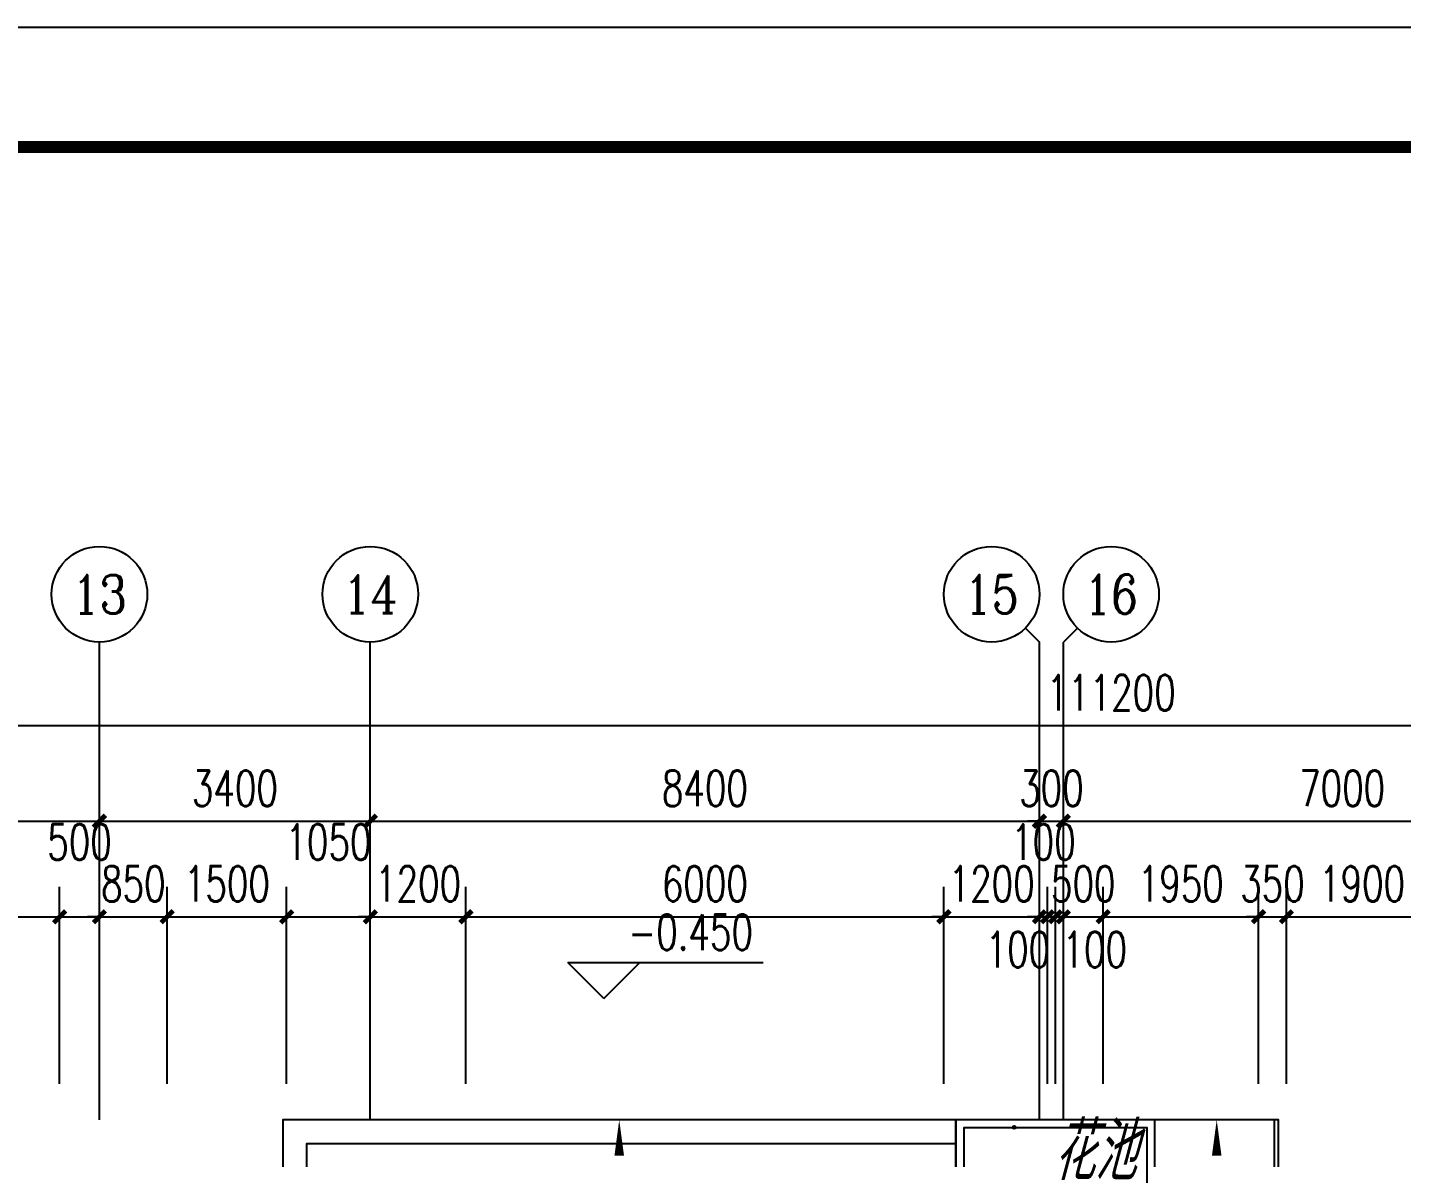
# Model space of a CAD drawing. Extents: x 1333527 to 1855755, y 1020844 to 1581249.
# Drawn here: x 1401270 to 1418519, y 1267898 to 1282088 of the extents above; entities that cross this region are included whole.
import ezdxf
from ezdxf.enums import TextEntityAlignment as Align

# ---------------------------------------------------------------- set-up
doc = ezdxf.new("R2010")
doc.units = 0
doc.header["$LTSCALE"] = 1000
doc.header["$PDSIZE"] = 5
doc.layers.add('1-建筑底图', color=8, linetype='Continuous', plot=False)
for name, color, linetype in [('AXIS_TEXT', 7, 'Continuous'), ('BTTK', 7, 'Continuous'), ('PUB_TITLE', 7, 'Continuous')]:
    doc.layers.add(name, color=color, linetype=linetype)
doc.styles.add('_TCH_AXIS', font='COMPLEX', dxfattribs={"bigfont": 'GBCBIG'})
doc.styles.add('_TCH_DIM', font='SIMPLEX', dxfattribs={"bigfont": 'GBCBIG'})
doc.styles.add('_TCH_DIM_T3', font='SIMPLEX', dxfattribs={"width": 0.705882, "bigfont": 'GBCBIG'})
doc.styles.add('COMPLEX', font='COMPLEX')
doc.styles.add('HZ(TK)', font='geniso.shx', dxfattribs={"width": 0.9, "bigfont": 'hztxt.shx'})
doc.styles.get("Standard").update_dxf_attribs({"font": 'gbeitc.shx', "bigfont": 'gbcbig.shx'})
doc.dimstyles.new('_TCH_ARCH&&150', dxfattribs={"dimtxt": 446.25, "dimasz": 150, "dimexe": 375, "dimexo": 450, "dimgap": 189.375, "dimtad": 1, "dimdec": 0, "dimzin": 0, "dimdsep": 46, "dimtxsty": '_TCH_DIM_T3', "dimblk": 'ARCHTICK', "dimcen": 0.09, "dimclrt": 7, "dimazin": 2, "dimtfac": 1, "dimtdec": 0, "dimtix": 1, "dimtmove": 2, "dimatfit": 3, "dimfxl": 1, "dimtolj": 1, "dimtzin": 0, "dimarcsym": 0})

# ---------------------------------------------------------------- blocks, each defined once
blk = doc.blocks.new('vhtemplate_2020年新竖式图框_A0')
at = {"layer": 'PUB_TITLE', "color": 7}
blk.add_lwpolyline([(0, 0), (1189, 0), (1189, 841), (0, 841)], close=True, dxfattribs=at)
at = {"layer": 'PUB_TITLE', "const_width": 1}
blk.add_lwpolyline([(25, 10), (1179, 10), (1179, 831), (25, 831)], close=True, dxfattribs=at)
at = {"layer": 'BTTK', "color": 4, "style": 'HZ(TK)', "width": 0.9}
for tag, p in [('合作单位', (1144, 743.5)), ('建设单位', (1144, 209.5)), ('工程名称', (1144, 176.5)), ('子项名称', (1154, 160)), ('图纸名称', (1144, 141))]:
    blk.add_attdef(tag, text='', height=3.5, dxfattribs=at).set_placement(p, align=Align.MIDDLE_CENTER)
for tag, p in [('注册证书号', (1156.5, 309.01)), ('注册印章号', (1156.5, 301.01)), ('设计号', (1154, 193)), ('图别', (1137.75, 34)), ('图号', (1170.25, 34)), ('版本号', (1137.75, 26)), ('日期', (1170.25, 26))]:
    blk.add_attdef(tag, text='', height=3.5, dxfattribs=at).set_placement(p, align=Align.MIDDLE)
blk = doc.blocks.new('_AXISO')
blk.add_circle((0, 0), 0.5)
at = {"layer": 'AXIS_TEXT', "style": 'COMPLEX', "width": 1.041667}
blk.add_attdef('A', text='', height=0.56, dxfattribs=at).set_placement((-0.25, -0.28), (0.25, -0.28), align=Align.FIT)
blk = doc.blocks.new('_ArchTick')
at = {"color": 0, "linetype": 'ByBlock', "const_width": 0.4}
blk.add_lwpolyline([(-0.5, -0.5), (0.5, 0.5)], dxfattribs=at)
blk = doc.blocks.new('*D345')
at = {"layer": '1-建筑底图', "color": 0, "lineweight": -2, "transparency": 16777216}
for p, q in [((40200, 91950), (40200, 94425)), ((42800, 91950), (42800, 94425)), ((40200, 94050), (42800, 94050))]:
    blk.add_line(p, q, dxfattribs=at)
at = {"layer": 'Defpoints', "color": 0}
for p in [(42800, 94050), (40200, 91500), (42800, 91500)]:
    blk.add_point(p, dxfattribs=at)
at = {"layer": '1-建筑底图', "color": 0, "lineweight": -2, "transparency": 16777216, "xscale": 150, "yscale": 150, "zscale": 150, "rotation": 180}
blk.add_blockref('_ArchTick', (40200, 94050), dxfattribs=at)
at = {"layer": '1-建筑底图', "color": 0, "lineweight": -2, "transparency": 16777216, "xscale": 150, "yscale": 150, "zscale": 150}
blk.add_blockref('_ArchTick', (42800, 94050), dxfattribs=at)
at = {"layer": '1-建筑底图', "color": 7, "transparency": 16777216, "insert": (41500, 94463), "char_height": 446.2, "attachment_point": 5, "style": '_TCH_DIM_T3'}
blk.add_mtext('\\A1;2600', dxfattribs=at)
blk = doc.blocks.new('*D346')
at = {"layer": '1-建筑底图', "color": 0, "lineweight": -2, "transparency": 16777216}
for p, q in [((42800, 91950), (42800, 94425)), ((43300, 91950), (43300, 94425)), ((42800, 94050), (43300, 94050))]:
    blk.add_line(p, q, dxfattribs=at)
at = {"layer": 'Defpoints', "color": 0}
for p in [(43300, 94050), (42800, 91500), (43300, 91500)]:
    blk.add_point(p, dxfattribs=at)
at = {"layer": '1-建筑底图', "color": 0, "lineweight": -2, "transparency": 16777216, "xscale": 150, "yscale": 150, "zscale": 150, "rotation": 180}
blk.add_blockref('_ArchTick', (42800, 94050), dxfattribs=at)
at = {"layer": '1-建筑底图', "color": 0, "lineweight": -2, "transparency": 16777216, "xscale": 150, "yscale": 150, "zscale": 150}
blk.add_blockref('_ArchTick', (43300, 94050), dxfattribs=at)
at = {"layer": '1-建筑底图', "color": 7, "transparency": 16777216, "insert": (43050, 94988), "char_height": 446.2, "attachment_point": 5, "style": '_TCH_DIM_T3'}
blk.add_mtext('\\A1;500', dxfattribs=at)
blk = doc.blocks.new('*D347')
at = {"layer": '1-建筑底图', "color": 0, "lineweight": -2, "transparency": 16777216}
for p, q in [((43300, 91950), (43300, 94425)), ((44150, 91950), (44150, 94425)), ((43300, 94050), (43150, 94050)), ((43300, 94050), (44150, 94050)), ((44150, 94050), (44300, 94050))]:
    blk.add_line(p, q, dxfattribs=at)
at = {"layer": 'Defpoints', "color": 0}
for p in [(44150, 94050), (43300, 91500), (44150, 91500)]:
    blk.add_point(p, dxfattribs=at)
at = {"layer": '1-建筑底图', "color": 0, "lineweight": -2, "transparency": 16777216, "xscale": 150, "yscale": 150, "zscale": 150}
blk.add_blockref('_ArchTick', (43300, 94050), dxfattribs=at)
at = {"layer": '1-建筑底图', "color": 0, "lineweight": -2, "transparency": 16777216, "xscale": 150, "yscale": 150, "zscale": 150, "rotation": 180}
blk.add_blockref('_ArchTick', (44150, 94050), dxfattribs=at)
at = {"layer": '1-建筑底图', "color": 7, "transparency": 16777216, "insert": (43725, 94463), "char_height": 446.2, "attachment_point": 5, "style": '_TCH_DIM_T3'}
blk.add_mtext('\\A1;850', dxfattribs=at)
blk = doc.blocks.new('*D348')
at = {"layer": '1-建筑底图', "color": 0, "lineweight": -2, "transparency": 16777216}
for p, q in [((44150, 91950), (44150, 94425)), ((45650, 91950), (45650, 94425)), ((44150, 94050), (45650, 94050))]:
    blk.add_line(p, q, dxfattribs=at)
at = {"layer": 'Defpoints', "color": 0}
for p in [(45650, 94050), (44150, 91500), (45650, 91500)]:
    blk.add_point(p, dxfattribs=at)
at = {"layer": '1-建筑底图', "color": 0, "lineweight": -2, "transparency": 16777216, "xscale": 150, "yscale": 150, "zscale": 150, "rotation": 180}
blk.add_blockref('_ArchTick', (44150, 94050), dxfattribs=at)
at = {"layer": '1-建筑底图', "color": 0, "lineweight": -2, "transparency": 16777216, "xscale": 150, "yscale": 150, "zscale": 150}
blk.add_blockref('_ArchTick', (45650, 94050), dxfattribs=at)
at = {"layer": '1-建筑底图', "color": 7, "transparency": 16777216, "insert": (44900, 94463), "char_height": 446.2, "attachment_point": 5, "style": '_TCH_DIM_T3'}
blk.add_mtext('\\A1;1500', dxfattribs=at)
blk = doc.blocks.new('*D349')
at = {"layer": '1-建筑底图', "color": 0, "lineweight": -2, "transparency": 16777216}
for p, q in [((45650, 91950), (45650, 94425)), ((46700, 91950), (46700, 94425)), ((45650, 94050), (46700, 94050))]:
    blk.add_line(p, q, dxfattribs=at)
at = {"layer": 'Defpoints', "color": 0}
for p in [(46700, 94050), (45650, 91500), (46700, 91500)]:
    blk.add_point(p, dxfattribs=at)
at = {"layer": '1-建筑底图', "color": 0, "lineweight": -2, "transparency": 16777216, "xscale": 150, "yscale": 150, "zscale": 150, "rotation": 180}
blk.add_blockref('_ArchTick', (45650, 94050), dxfattribs=at)
at = {"layer": '1-建筑底图', "color": 0, "lineweight": -2, "transparency": 16777216, "xscale": 150, "yscale": 150, "zscale": 150}
blk.add_blockref('_ArchTick', (46700, 94050), dxfattribs=at)
at = {"layer": '1-建筑底图', "color": 7, "transparency": 16777216, "insert": (46175, 94988), "char_height": 446.2, "attachment_point": 5, "style": '_TCH_DIM_T3'}
blk.add_mtext('\\A1;1050', dxfattribs=at)
blk = doc.blocks.new('*D350')
at = {"layer": '1-建筑底图', "color": 0, "lineweight": -2, "transparency": 16777216}
for p, q in [((46700, 91950), (46700, 94425)), ((47900, 91950), (47900, 94425)), ((46700, 94050), (46550, 94050)), ((46700, 94050), (47900, 94050)), ((47900, 94050), (48050, 94050))]:
    blk.add_line(p, q, dxfattribs=at)
at = {"layer": 'Defpoints', "color": 0}
for p in [(47900, 94050), (46700, 91500), (47900, 91500)]:
    blk.add_point(p, dxfattribs=at)
at = {"layer": '1-建筑底图', "color": 0, "lineweight": -2, "transparency": 16777216, "xscale": 150, "yscale": 150, "zscale": 150}
blk.add_blockref('_ArchTick', (46700, 94050), dxfattribs=at)
at = {"layer": '1-建筑底图', "color": 0, "lineweight": -2, "transparency": 16777216, "xscale": 150, "yscale": 150, "zscale": 150, "rotation": 180}
blk.add_blockref('_ArchTick', (47900, 94050), dxfattribs=at)
at = {"layer": '1-建筑底图', "color": 7, "transparency": 16777216, "insert": (47300, 94463), "char_height": 446.2, "attachment_point": 5, "style": '_TCH_DIM_T3'}
blk.add_mtext('\\A1;1200', dxfattribs=at)
blk = doc.blocks.new('*D351')
at = {"layer": '1-建筑底图', "color": 0, "lineweight": -2, "transparency": 16777216}
for p, q in [((47900, 91950), (47900, 94425)), ((53900, 91950), (53900, 94425)), ((47900, 94050), (53900, 94050))]:
    blk.add_line(p, q, dxfattribs=at)
at = {"layer": 'Defpoints', "color": 0}
for p in [(53900, 94050), (47900, 91500), (53900, 91500)]:
    blk.add_point(p, dxfattribs=at)
at = {"layer": '1-建筑底图', "color": 0, "lineweight": -2, "transparency": 16777216, "xscale": 150, "yscale": 150, "zscale": 150, "rotation": 180}
blk.add_blockref('_ArchTick', (47900, 94050), dxfattribs=at)
at = {"layer": '1-建筑底图', "color": 0, "lineweight": -2, "transparency": 16777216, "xscale": 150, "yscale": 150, "zscale": 150}
blk.add_blockref('_ArchTick', (53900, 94050), dxfattribs=at)
at = {"layer": '1-建筑底图', "color": 7, "transparency": 16777216, "insert": (50900, 94463), "char_height": 446.2, "attachment_point": 5, "style": '_TCH_DIM_T3'}
blk.add_mtext('\\A1;6000', dxfattribs=at)
blk = doc.blocks.new('*D352')
at = {"layer": '1-建筑底图', "color": 0, "lineweight": -2, "transparency": 16777216}
for p, q in [((53900, 91950), (53900, 94425)), ((55100, 91950), (55100, 94425)), ((53900, 94050), (53750, 94050)), ((53900, 94050), (55100, 94050)), ((55100, 94050), (55250, 94050))]:
    blk.add_line(p, q, dxfattribs=at)
at = {"layer": 'Defpoints', "color": 0}
for p in [(55100, 94050), (53900, 91500), (55100, 91500)]:
    blk.add_point(p, dxfattribs=at)
at = {"layer": '1-建筑底图', "color": 0, "lineweight": -2, "transparency": 16777216, "xscale": 150, "yscale": 150, "zscale": 150}
blk.add_blockref('_ArchTick', (53900, 94050), dxfattribs=at)
at = {"layer": '1-建筑底图', "color": 0, "lineweight": -2, "transparency": 16777216, "xscale": 150, "yscale": 150, "zscale": 150, "rotation": 180}
blk.add_blockref('_ArchTick', (55100, 94050), dxfattribs=at)
at = {"layer": '1-建筑底图', "color": 7, "transparency": 16777216, "insert": (54500, 94463), "char_height": 446.2, "attachment_point": 5, "style": '_TCH_DIM_T3'}
blk.add_mtext('\\A1;1200', dxfattribs=at)
blk = doc.blocks.new('*D353')
at = {"layer": '1-建筑底图', "color": 0, "lineweight": -2, "transparency": 16777216}
for p, q in [((55100, 91950), (55100, 94425)), ((55200, 91950), (55200, 94425)), ((55100, 94050), (54950, 94050)), ((55100, 94050), (55200, 94050)), ((55200, 94050), (55350, 94050))]:
    blk.add_line(p, q, dxfattribs=at)
at = {"layer": 'Defpoints', "color": 0}
for p in [(55200, 94050), (55100, 91500), (55200, 91500)]:
    blk.add_point(p, dxfattribs=at)
at = {"layer": '1-建筑底图', "color": 0, "lineweight": -2, "transparency": 16777216, "xscale": 150, "yscale": 150, "zscale": 150}
blk.add_blockref('_ArchTick', (55100, 94050), dxfattribs=at)
at = {"layer": '1-建筑底图', "color": 0, "lineweight": -2, "transparency": 16777216, "xscale": 150, "yscale": 150, "zscale": 150, "rotation": 180}
blk.add_blockref('_ArchTick', (55200, 94050), dxfattribs=at)
at = {"layer": '1-建筑底图', "color": 7, "transparency": 16777216, "insert": (55150, 94988), "char_height": 446.2, "attachment_point": 5, "style": '_TCH_DIM_T3'}
blk.add_mtext('\\A1;100', dxfattribs=at)
blk = doc.blocks.new('*D354')
at = {"layer": '1-建筑底图', "color": 0, "lineweight": -2, "transparency": 16777216}
for p, q in [((55200, 91950), (55200, 94425)), ((55300, 91950), (55300, 94425)), ((55200, 94050), (55050, 94050)), ((55200, 94050), (55300, 94050)), ((55300, 94050), (55450, 94050))]:
    blk.add_line(p, q, dxfattribs=at)
at = {"layer": 'Defpoints', "color": 0}
for p in [(55300, 94050), (55200, 91500), (55300, 91500)]:
    blk.add_point(p, dxfattribs=at)
at = {"layer": '1-建筑底图', "color": 0, "lineweight": -2, "transparency": 16777216, "xscale": 150, "yscale": 150, "zscale": 150}
blk.add_blockref('_ArchTick', (55200, 94050), dxfattribs=at)
at = {"layer": '1-建筑底图', "color": 0, "lineweight": -2, "transparency": 16777216, "xscale": 150, "yscale": 150, "zscale": 150, "rotation": 180}
blk.add_blockref('_ArchTick', (55300, 94050), dxfattribs=at)
at = {"layer": '1-建筑底图', "color": 7, "transparency": 16777216, "insert": (54829, 93638), "char_height": 446.2, "attachment_point": 5, "style": '_TCH_DIM_T3'}
blk.add_mtext('\\A1;100', dxfattribs=at)
blk = doc.blocks.new('*D355')
at = {"layer": '1-建筑底图', "color": 0, "lineweight": -2, "transparency": 16777216}
for p, q in [((55300, 91950), (55300, 94425)), ((55400, 91950), (55400, 94425)), ((55300, 94050), (55150, 94050)), ((55300, 94050), (55400, 94050)), ((55400, 94050), (55550, 94050))]:
    blk.add_line(p, q, dxfattribs=at)
at = {"layer": 'Defpoints', "color": 0}
for p in [(55400, 94050), (55300, 91500), (55400, 91500)]:
    blk.add_point(p, dxfattribs=at)
at = {"layer": '1-建筑底图', "color": 0, "lineweight": -2, "transparency": 16777216, "xscale": 150, "yscale": 150, "zscale": 150}
blk.add_blockref('_ArchTick', (55300, 94050), dxfattribs=at)
at = {"layer": '1-建筑底图', "color": 0, "lineweight": -2, "transparency": 16777216, "xscale": 150, "yscale": 150, "zscale": 150, "rotation": 180}
blk.add_blockref('_ArchTick', (55400, 94050), dxfattribs=at)
at = {"layer": '1-建筑底图', "color": 7, "transparency": 16777216, "insert": (55794, 93638), "char_height": 446.2, "attachment_point": 5, "style": '_TCH_DIM_T3'}
blk.add_mtext('\\A1;100', dxfattribs=at)
blk = doc.blocks.new('*D356')
at = {"layer": '1-建筑底图', "color": 0, "lineweight": -2, "transparency": 16777216}
for p, q in [((55400, 91950), (55400, 94425)), ((55900, 91950), (55900, 94425)), ((55400, 94050), (55250, 94050)), ((55400, 94050), (55900, 94050)), ((55900, 94050), (56050, 94050))]:
    blk.add_line(p, q, dxfattribs=at)
at = {"layer": 'Defpoints', "color": 0}
for p in [(55900, 94050), (55400, 91500), (55900, 91500)]:
    blk.add_point(p, dxfattribs=at)
at = {"layer": '1-建筑底图', "color": 0, "lineweight": -2, "transparency": 16777216, "xscale": 150, "yscale": 150, "zscale": 150}
blk.add_blockref('_ArchTick', (55400, 94050), dxfattribs=at)
at = {"layer": '1-建筑底图', "color": 0, "lineweight": -2, "transparency": 16777216, "xscale": 150, "yscale": 150, "zscale": 150, "rotation": 180}
blk.add_blockref('_ArchTick', (55900, 94050), dxfattribs=at)
at = {"layer": '1-建筑底图', "color": 7, "transparency": 16777216, "insert": (55650, 94463), "char_height": 446.2, "attachment_point": 5, "style": '_TCH_DIM_T3'}
blk.add_mtext('\\A1;500', dxfattribs=at)
blk = doc.blocks.new('*D357')
at = {"layer": '1-建筑底图', "color": 0, "lineweight": -2, "transparency": 16777216}
for p, q in [((55900, 91950), (55900, 94425)), ((57850, 91950), (57850, 94425)), ((55900, 94050), (57850, 94050))]:
    blk.add_line(p, q, dxfattribs=at)
at = {"layer": 'Defpoints', "color": 0}
for p in [(57850, 94050), (55900, 91500), (57850, 91500)]:
    blk.add_point(p, dxfattribs=at)
at = {"layer": '1-建筑底图', "color": 0, "lineweight": -2, "transparency": 16777216, "xscale": 150, "yscale": 150, "zscale": 150, "rotation": 180}
blk.add_blockref('_ArchTick', (55900, 94050), dxfattribs=at)
at = {"layer": '1-建筑底图', "color": 0, "lineweight": -2, "transparency": 16777216, "xscale": 150, "yscale": 150, "zscale": 150}
blk.add_blockref('_ArchTick', (57850, 94050), dxfattribs=at)
at = {"layer": '1-建筑底图', "color": 7, "transparency": 16777216, "insert": (56875, 94463), "char_height": 446.2, "attachment_point": 5, "style": '_TCH_DIM_T3'}
blk.add_mtext('\\A1;1950', dxfattribs=at)
blk = doc.blocks.new('*D358')
at = {"layer": '1-建筑底图', "color": 0, "lineweight": -2, "transparency": 16777216}
for p, q in [((57850, 91950), (57850, 94425)), ((58200, 91950), (58200, 94425)), ((57850, 94050), (57700, 94050)), ((57850, 94050), (58200, 94050)), ((58200, 94050), (58350, 94050))]:
    blk.add_line(p, q, dxfattribs=at)
at = {"layer": 'Defpoints', "color": 0}
for p in [(58200, 94050), (57850, 91500), (58200, 91500)]:
    blk.add_point(p, dxfattribs=at)
at = {"layer": '1-建筑底图', "color": 0, "lineweight": -2, "transparency": 16777216, "xscale": 150, "yscale": 150, "zscale": 150}
blk.add_blockref('_ArchTick', (57850, 94050), dxfattribs=at)
at = {"layer": '1-建筑底图', "color": 0, "lineweight": -2, "transparency": 16777216, "xscale": 150, "yscale": 150, "zscale": 150, "rotation": 180}
blk.add_blockref('_ArchTick', (58200, 94050), dxfattribs=at)
at = {"layer": '1-建筑底图', "color": 7, "transparency": 16777216, "insert": (58025, 94463), "char_height": 446.2, "attachment_point": 5, "style": '_TCH_DIM_T3'}
blk.add_mtext('\\A1;350', dxfattribs=at)
blk = doc.blocks.new('*D359')
at = {"layer": '1-建筑底图', "color": 0, "lineweight": -2, "transparency": 16777216}
for p, q in [((58200, 91950), (58200, 94425)), ((60100, 91950), (60100, 94425)), ((58200, 94050), (60100, 94050))]:
    blk.add_line(p, q, dxfattribs=at)
at = {"layer": 'Defpoints', "color": 0}
for p in [(60100, 94050), (58200, 91500), (60100, 91500)]:
    blk.add_point(p, dxfattribs=at)
at = {"layer": '1-建筑底图', "color": 0, "lineweight": -2, "transparency": 16777216, "xscale": 150, "yscale": 150, "zscale": 150, "rotation": 180}
blk.add_blockref('_ArchTick', (58200, 94050), dxfattribs=at)
at = {"layer": '1-建筑底图', "color": 0, "lineweight": -2, "transparency": 16777216, "xscale": 150, "yscale": 150, "zscale": 150}
blk.add_blockref('_ArchTick', (60100, 94050), dxfattribs=at)
at = {"layer": '1-建筑底图', "color": 7, "transparency": 16777216, "insert": (59150, 94463), "char_height": 446.2, "attachment_point": 5, "style": '_TCH_DIM_T3'}
blk.add_mtext('\\A1;1900', dxfattribs=at)
blk = doc.blocks.new('*D473')
at = {"layer": '1-建筑底图', "color": 0, "lineweight": -2, "transparency": 16777216}
for p, q in [((36300, 91950), (36300, 95625)), ((43300, 91950), (43300, 95625)), ((36300, 95250), (43300, 95250))]:
    blk.add_line(p, q, dxfattribs=at)
at = {"layer": 'Defpoints', "color": 0}
for p in [(43300, 95250), (36300, 91500), (43300, 91500)]:
    blk.add_point(p, dxfattribs=at)
at = {"layer": '1-建筑底图', "color": 0, "lineweight": -2, "transparency": 16777216, "xscale": 150, "yscale": 150, "zscale": 150, "rotation": 180}
blk.add_blockref('_ArchTick', (36300, 95250), dxfattribs=at)
at = {"layer": '1-建筑底图', "color": 0, "lineweight": -2, "transparency": 16777216, "xscale": 150, "yscale": 150, "zscale": 150}
blk.add_blockref('_ArchTick', (43300, 95250), dxfattribs=at)
at = {"layer": '1-建筑底图', "color": 7, "transparency": 16777216, "insert": (39800, 95663), "char_height": 446.2, "attachment_point": 5, "style": '_TCH_DIM_T3'}
blk.add_mtext('\\A1;7000', dxfattribs=at)
blk = doc.blocks.new('*D474')
at = {"layer": '1-建筑底图', "color": 0, "lineweight": -2, "transparency": 16777216}
for p, q in [((43300, 91950), (43300, 95625)), ((46700, 91950), (46700, 95625)), ((43300, 95250), (46700, 95250))]:
    blk.add_line(p, q, dxfattribs=at)
at = {"layer": 'Defpoints', "color": 0}
for p in [(46700, 95250), (43300, 91500), (46700, 91500)]:
    blk.add_point(p, dxfattribs=at)
at = {"layer": '1-建筑底图', "color": 0, "lineweight": -2, "transparency": 16777216, "xscale": 150, "yscale": 150, "zscale": 150, "rotation": 180}
blk.add_blockref('_ArchTick', (43300, 95250), dxfattribs=at)
at = {"layer": '1-建筑底图', "color": 0, "lineweight": -2, "transparency": 16777216, "xscale": 150, "yscale": 150, "zscale": 150}
blk.add_blockref('_ArchTick', (46700, 95250), dxfattribs=at)
at = {"layer": '1-建筑底图', "color": 7, "transparency": 16777216, "insert": (45000, 95663), "char_height": 446.2, "attachment_point": 5, "style": '_TCH_DIM_T3'}
blk.add_mtext('\\A1;3400', dxfattribs=at)
blk = doc.blocks.new('*D475')
at = {"layer": '1-建筑底图', "color": 0, "lineweight": -2, "transparency": 16777216}
for p, q in [((46700, 91950), (46700, 95625)), ((55100, 91950), (55100, 95625)), ((46700, 95250), (55100, 95250))]:
    blk.add_line(p, q, dxfattribs=at)
at = {"layer": 'Defpoints', "color": 0}
for p in [(55100, 95250), (46700, 91500), (55100, 91500)]:
    blk.add_point(p, dxfattribs=at)
at = {"layer": '1-建筑底图', "color": 0, "lineweight": -2, "transparency": 16777216, "xscale": 150, "yscale": 150, "zscale": 150, "rotation": 180}
blk.add_blockref('_ArchTick', (46700, 95250), dxfattribs=at)
at = {"layer": '1-建筑底图', "color": 0, "lineweight": -2, "transparency": 16777216, "xscale": 150, "yscale": 150, "zscale": 150}
blk.add_blockref('_ArchTick', (55100, 95250), dxfattribs=at)
at = {"layer": '1-建筑底图', "color": 7, "transparency": 16777216, "insert": (50900, 95663), "char_height": 446.2, "attachment_point": 5, "style": '_TCH_DIM_T3'}
blk.add_mtext('\\A1;8400', dxfattribs=at)
blk = doc.blocks.new('*D476')
at = {"layer": '1-建筑底图', "color": 0, "lineweight": -2, "transparency": 16777216}
for p, q in [((55100, 91950), (55100, 95625)), ((55400, 91950), (55400, 95625)), ((55100, 95250), (54950, 95250)), ((55100, 95250), (55400, 95250)), ((55400, 95250), (55550, 95250))]:
    blk.add_line(p, q, dxfattribs=at)
at = {"layer": 'Defpoints', "color": 0}
for p in [(55400, 95250), (55100, 91500), (55400, 91500)]:
    blk.add_point(p, dxfattribs=at)
at = {"layer": '1-建筑底图', "color": 0, "lineweight": -2, "transparency": 16777216, "xscale": 150, "yscale": 150, "zscale": 150}
blk.add_blockref('_ArchTick', (55100, 95250), dxfattribs=at)
at = {"layer": '1-建筑底图', "color": 0, "lineweight": -2, "transparency": 16777216, "xscale": 150, "yscale": 150, "zscale": 150, "rotation": 180}
blk.add_blockref('_ArchTick', (55400, 95250), dxfattribs=at)
at = {"layer": '1-建筑底图', "color": 7, "transparency": 16777216, "insert": (55250, 95663), "char_height": 446.2, "attachment_point": 5, "style": '_TCH_DIM_T3'}
blk.add_mtext('\\A1;300', dxfattribs=at)
blk = doc.blocks.new('*D477')
at = {"layer": '1-建筑底图', "color": 0, "lineweight": -2, "transparency": 16777216}
for p, q in [((55400, 91950), (55400, 95625)), ((62400, 91950), (62400, 95625)), ((55400, 95250), (62400, 95250))]:
    blk.add_line(p, q, dxfattribs=at)
at = {"layer": 'Defpoints', "color": 0}
for p in [(62400, 95250), (55400, 91500), (62400, 91500)]:
    blk.add_point(p, dxfattribs=at)
at = {"layer": '1-建筑底图', "color": 0, "lineweight": -2, "transparency": 16777216, "xscale": 150, "yscale": 150, "zscale": 150, "rotation": 180}
blk.add_blockref('_ArchTick', (55400, 95250), dxfattribs=at)
at = {"layer": '1-建筑底图', "color": 0, "lineweight": -2, "transparency": 16777216, "xscale": 150, "yscale": 150, "zscale": 150}
blk.add_blockref('_ArchTick', (62400, 95250), dxfattribs=at)
at = {"layer": '1-建筑底图', "color": 7, "transparency": 16777216, "insert": (58900, 95663), "char_height": 446.2, "attachment_point": 5, "style": '_TCH_DIM_T3'}
blk.add_mtext('\\A1;7000', dxfattribs=at)
blk = doc.blocks.new('*D486')
at = {"layer": '1-建筑底图', "color": 0, "lineweight": -2, "transparency": 16777216}
for p, q in [((400, 91950), (400, 96825)), ((111600, 91950), (111600, 96825)), ((400, 96450), (111600, 96450))]:
    blk.add_line(p, q, dxfattribs=at)
at = {"layer": 'Defpoints', "color": 0}
for p in [(111600, 96450), (400, 91500), (111600, 91500)]:
    blk.add_point(p, dxfattribs=at)
at = {"layer": '1-建筑底图', "color": 0, "lineweight": -2, "transparency": 16777216, "xscale": 150, "yscale": 150, "zscale": 150, "rotation": 180}
blk.add_blockref('_ArchTick', (400, 96450), dxfattribs=at)
at = {"layer": '1-建筑底图', "color": 0, "lineweight": -2, "transparency": 16777216, "xscale": 150, "yscale": 150, "zscale": 150}
blk.add_blockref('_ArchTick', (111600, 96450), dxfattribs=at)
at = {"layer": '1-建筑底图', "color": 7, "transparency": 16777216, "insert": (56000, 96863), "char_height": 446.2, "attachment_point": 5, "style": '_TCH_DIM_T3'}
blk.add_mtext('\\A1;111200', dxfattribs=at)
blk = doc.blocks.new('1-一层建筑底图')
at = {"layer": '1-建筑底图', "color": 8}
for p, q in [((54924.3, 97675.7), (55100, 97500)), ((55575.7, 97675.7), (55400, 97500)), ((43300, 91500), (43300, 97500)), ((46700, 91500), (46700, 97500)), ((55100, 91500), (55100, 97500)), ((55400, 91500), (55400, 97500)), ((49631.5, 93024.9), (49181.5, 93474.9)), ((49181.5, 93474.9), (51632.5, 93474.9)), ((49631.5, 93024.9), (50081.5, 93474.9))]:
    blk.add_line(p, q, dxfattribs=at)
for points in [[(54050, 87900), (54050, 91500), (45600, 91500), (45600, 87600)], [(54050, 89450), (56550, 89450), (56550, 91500), (54050, 91500)], [(54050, 87950), (58050, 87950), (58050, 91500)], [(54050, 87900), (58100, 87900), (58100, 91500), (56550, 91500)], [(54050, 87900), (54050, 91200), (45900, 91200), (45900, 87600)]]:
    blk.add_lwpolyline(points, dxfattribs=at)
for points in [[(49825, 90500.4, 0, 0, 0), (49825, 91500, 0, 120, 0), (49825, 91050, 0, 0, 0)], [(54050, 88753.4, 0, 0, 0), (57325, 88753.4, 0, 0, 0), (57325, 91500, 0, 120, 0), (57325, 91050, 0, 0, 0)]]:
    blk.add_lwpolyline(points, format="xyseb", dxfattribs=at)
for points in [[(56550, 89450), (56550, 91500), (54050, 91500), (54050, 89450)], [(56450, 89550), (56450, 91400), (54150, 91400), (54150, 89550)]]:
    blk.add_lwpolyline(points, close=True, dxfattribs=at)
blk.add_circle((54782.3, 91406.6), 20, dxfattribs=at)
ref = blk.add_blockref('_AXISO', (43300, 98100), dxfattribs=dict(at, xscale=1200, yscale=1200, zscale=1200))
ref.add_attrib('A', '13', dxfattribs={"layer": 'AXIS_TEXT', "height": 481.71, "style": '_TCH_AXIS', "width": 1.034483}).set_placement((42955.9, 97859.1), (43644.1, 97859.1), align=Align.FIT)
ref = blk.add_blockref('_AXISO', (46700, 98100), dxfattribs=dict(at, xscale=1200, yscale=1200, zscale=1200))
ref.add_attrib('A', '14', dxfattribs={"layer": 'AXIS_TEXT', "height": 471.11, "style": '_TCH_AXIS'}).set_placement((46352.3, 97864.4), (47047.7, 97864.4), align=Align.FIT)
ref = blk.add_blockref('_AXISO', (54500, 98100), dxfattribs=dict(at, xscale=1200, yscale=1200, zscale=1200))
ref.add_attrib('A', '15', dxfattribs={"layer": 'AXIS_TEXT', "height": 481.71, "style": '_TCH_AXIS', "width": 1.034483}).set_placement((54155.9, 97859.1), (54844.1, 97859.1), align=Align.FIT)
ref = blk.add_blockref('_AXISO', (56000, 98100), dxfattribs=dict(at, xscale=1200, yscale=1200, zscale=1200))
ref.add_attrib('A', '16', dxfattribs={"layer": 'AXIS_TEXT', "height": 492.67, "style": '_TCH_AXIS'}).set_placement((55659.8, 97853.7), (56340.2, 97853.7), align=Align.FIT)
at = {"layer": '1-建筑底图', "color": 8, "style": '_TCH_DIM', "width": 0.705882}
blk.add_text('-0.450', height=446.25, dxfattribs=at).set_placement((49937.5, 93632.4))
at = {"layer": '1-建筑底图', "color": 8}
blk.add_text('花池', height=723.4, dxfattribs=at).set_placement((55262.8, 90743.4))
for p1, p2, distance, picture, middle in [((400, 91500), (111600, 91500), 4950, '*D486', (56000, 96862.5)), ((36300, 91500), (43300, 91500), 3750, '*D473', (39800, 95662.5)), ((43300, 91500), (46700, 91500), 3750, '*D474', (45000, 95662.5)), ((46700, 91500), (55100, 91500), 3750, '*D475', (50900, 95662.5)), ((55100, 91500), (55400, 91500), 3750, '*D476', (55250, 95662.5)), ((55400, 91500), (62400, 91500), 3750, '*D477', (58900, 95662.5)), ((40200, 91500), (42800, 91500), 2550, '*D345', (41500, 94462.5)), ((43300, 91500), (44150, 91500), 2550, '*D347', (43725, 94462.5)), ((44150, 91500), (45650, 91500), 2550, '*D348', (44900, 94462.5)), ((46700, 91500), (47900, 91500), 2550, '*D350', (47300, 94462.5)), ((47900, 91500), (53900, 91500), 2550, '*D351', (50900, 94462.5)), ((53900, 91500), (55100, 91500), 2550, '*D352', (54500, 94462.5)), ((55400, 91500), (55900, 91500), 2550, '*D356', (55650, 94462.5)), ((55900, 91500), (57850, 91500), 2550, '*D357', (56875, 94462.5)), ((57850, 91500), (58200, 91500), 2550, '*D358', (58025, 94462.5)), ((58200, 91500), (60100, 91500), 2550, '*D359', (59150, 94462.5))]:
    dim = blk.add_aligned_dim(p1=p1, p2=p2, distance=distance, dimstyle='_TCH_ARCH&&150', dxfattribs=at)
    dim.commit()
    dim.dimension.update_dxf_attribs({"geometry": picture, "text_midpoint": middle})
for base, p1, p2, picture, middle in [((43300, 94050), (42800, 91500), (43300, 91500), '*D346', (43050, 94987.5)), ((46700, 94050), (45650, 91500), (46700, 91500), '*D349', (46175, 94987.5)), ((55200, 94050), (55100, 91500), (55200, 91500), '*D353', (55150, 94987.5)), ((55300, 94050), (55200, 91500), (55300, 91500), '*D354', (54829.2, 93637.5)), ((55400, 94050), (55300, 91500), (55400, 91500), '*D355', (55794.1, 93637.5))]:
    dim = blk.add_linear_dim(base=base, p1=p1, p2=p2, angle=0, dimstyle='_TCH_ARCH&&150', dxfattribs=at)
    dim.commit()
    dim.dimension.update_dxf_attribs({"geometry": picture, "text_midpoint": middle, "dimtype": 161})

msp = doc.modelspace()

# ---------------------------------------------------------------- linework, layer by layer
at = {"layer": 'PUB_TITLE'}
msp.add_lwpolyline([(1333527, 1155938), (1511877, 1155938), (1511877, 1282088), (1333527, 1282088)], close=True, dxfattribs=at)
at = {"layer": 'PUB_TITLE', "const_width": 150}
msp.add_lwpolyline([(1337277, 1157438), (1510377, 1157438), (1510377, 1280588), (1337277, 1280588)], close=True, dxfattribs=at)

# ---------------------------------------------------------------- block references
at = {"xscale": 150, "yscale": 150, "zscale": 150}
msp.add_blockref('vhtemplate_2020年新竖式图框_A0', (1333527, 1155938), dxfattribs=at)
at = {"layer": '1-建筑底图'}
msp.add_blockref('1-一层建筑底图', (1358874, 1176871), dxfattribs=at)

doc.saveas('drawing.dxf')
